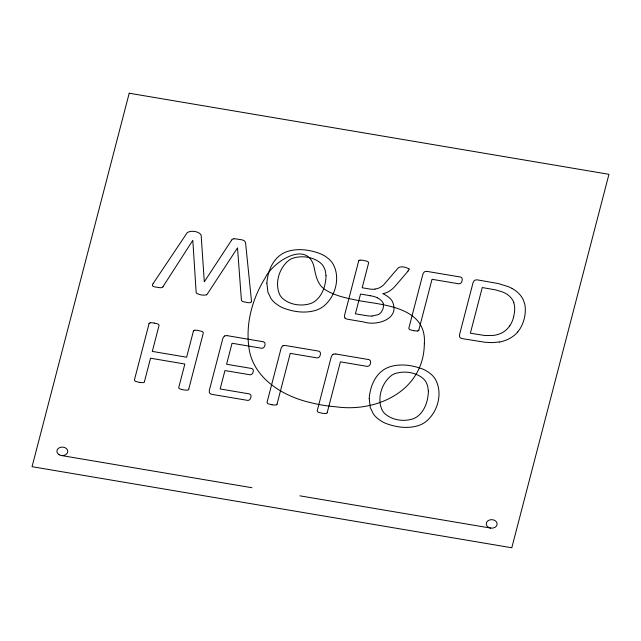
<?xml version="1.0" encoding="UTF-8"?>
<svg xmlns="http://www.w3.org/2000/svg" width="641" height="641" viewBox="0 0 641 641"><rect width="100%" height="100%" fill="white"/><g stroke="black" fill="none" stroke-linecap="round" stroke-linejoin="round"><path stroke-width="0.96" d="M251.312 301.815L250.591 302.6L249.061 302.752A17.083 13.333 1.6 0 1 247.29 302.552L242.61 301.55L241.425 300.373L237.515 247.883L207.323 294.019A4.487 3.501 1.6 0 1 206.674 294.788M513.585 317.223L514.619 311.574L514.675 307.167A32.098 25.047 1.6 0 0 514.459 305.437L513.77 302.736M149.057 323.681L134.37 380.153L135.315 381.323L139.393 382.373M144.425 381.707L150.531 358.215L184.856 364.016L178.719 387.597L179.111 388.518L180.842 389.247A15.047 11.738 1.6 0 0 182.829 389.704L183.55 389.84A12.836 10.024 1.6 0 0 187.38 390.129A1.586 1.234 1.6 0 0 188.799 389.215M193.398 331.173L186.627 357.213L152.302 351.412L159.112 325.195L158.167 324.066L154.273 323.048M188.702 389.191L203.381 332.767L202.452 331.549L198.237 330.484A12.067 9.423 1.6 0 0 194.72 330.243M277.04 404.126L290.245 353.367L317.279 357.934C320.324 358.199 321.806 352.005 319.034 351.18L285.71 345.547A4.327 3.373 1.6 0 0 283.002 345.836M358.664 261.063L344.521 315.404L344.666 317.575A2.548 1.987 1.6 0 0 345.074 318.08M327.206 412.604L340.411 361.845L367.445 366.42C370.442 366.668 371.996 360.659 369.208 359.657L335.876 354.024M418.821 330.051L432.026 279.292L459.06 283.859C462.169 284.123 463.539 277.777 460.823 277.104L427.491 271.472A4.327 3.373 1.6 0 0 424.783 271.752A2.548 1.987 1.6 0 0 424.142 272.072L422.932 274.011L408.79 328.4L409.639 329.626L413.79 330.708M163.014 286.623L192.821 240.327L196.138 292.128A4.487 3.501 1.6 0 0 196.346 293.041C199.095 294.956 203.413 295.661 206.666 294.78M231.609 240.159L204.295 281.808L201.138 235.015C198.918 231.217 190.754 230.103 187.212 232.659L153.183 283.49M408.029 271.135L396.683 284.444C393.077 288.73 388.566 292.881 382.789 293.65A30.335 23.677 1.6 0 1 388.222 296.879A19.991 15.6 1.6 0 1 392.02 300.765C401.146 318.761 377.068 326.405 363.447 321.918L347.43 319.21A4.327 3.373 1.6 0 1 345.09 318.072M499.187 341.965L492.729 342.615L485.333 342.318L462.385 338.64A4.327 3.373 1.6 0 1 460.054 337.503A2.548 1.987 1.6 0 1 459.621 337.006L459.485 334.834L473.106 282.489L474.308 280.55A2.548 1.987 1.6 0 1 474.941 280.221A4.327 3.373 1.6 0 1 477.665 279.925L498.265 283.554L508.129 286.583A36.609 28.573 1.6 0 1 511.39 288.105L512.151 288.514M372.101 316.045L378.182 314.651A8.71 6.795 1.6 0 0 379.632 313.737A11.859 9.254 1.6 0 0 381.579 311.678L382.877 309.082A18.805 14.679 1.6 0 0 383.19 307.976A14.326 11.177 1.6 0 0 383.278 304.146M272.008 404.783L267.858 403.702L267.001 402.516L281.151 348.087L282.361 346.148A2.548 1.987 1.6 0 1 282.993 345.82M370.33 295.709L360.538 294.059L355.394 313.834L367.413 315.797A22.419 17.491 1.6 0 0 372.101 316.077M227.443 335.7L263.627 341.813C266.56 342.727 264.765 348.608 261.937 348.295L232.05 343.247L226.585 364.248L251.873 368.519C254.814 369.32 252.931 375.097 250.23 374.825L224.943 370.554L220.151 388.967L249.637 393.951C252.482 394.88 250.687 400.561 248.003 400.449L212.171 394.391A4.327 3.373 1.6 0 1 209.831 393.254A2.548 1.987 1.6 0 1 209.407 392.757L209.27 390.585L222.884 338.24L224.094 336.301A2.548 1.987 1.6 0 1 224.727 335.972M61.256 455.503L251.953 487.729M299.924 495.838L490.621 528.072M408.934 268.9C406.41 267.425 400.857 265.47 398.053 268.082L383.807 284.708A18.397 14.358 1.6 0 1 379.817 287.593A13.181 10.288 1.6 0 1 374.969 289.083M144.513 381.732A1.586 1.234 1.6 0 1 143.095 382.613A12.644 9.871 1.6 0 1 139.409 382.324M148.928 323.649A1.643 1.282 1.6 0 1 150.459 322.768M150.459 322.744A13.173 10.28 1.6 0 1 154.257 323.104M193.302 331.149A1.586 1.234 1.6 0 1 194.72 330.267M224.735 335.98A4.327 3.373 1.6 0 1 227.443 335.676M277.136 404.142A1.586 1.234 1.6 0 1 275.71 405.032A12.644 9.871 1.6 0 1 272.024 404.735M327.303 412.628A1.586 1.234 1.6 0 1 325.884 413.509A12.644 9.871 1.6 0 1 322.191 413.221L318.096 412.219L317.167 411.001L331.325 356.572L332.527 354.625A2.548 1.987 1.6 0 1 333.16 354.297M333.168 354.313A4.327 3.373 1.6 0 1 335.884 354M251.344 301.743A12.748 9.952 1.6 0 0 251.424 300.317L245.543 242.514C244.413 239.109 239.534 239.822 236.713 238.997A12.86 10.04 1.6 0 0 233.893 238.837M163.006 286.615A4.191 3.269 1.6 0 1 162.494 287.392L160.546 287.785L155.202 286.976A19.743 15.408 1.6 0 1 154.104 286.727L152.614 286.046L152.382 285.061A11.826 9.23 1.6 0 1 153.207 283.506M231.585 240.151A3.205 2.508 1.6 0 1 233.861 238.74M409.182 268.94A5.593 4.359 1.6 0 1 407.884 271.039M358.567 261.047A1.586 1.234 1.6 0 1 359.986 260.158M359.986 260.134A12.644 9.871 1.6 0 1 363.679 260.454L367.597 261.384L368.711 262.586L362.181 287.753L368.879 288.883A16.017 12.499 1.6 0 0 374.985 289.147M370.322 295.765A22.347 17.443 1.6 0 1 377.357 297.712M377.261 297.857A12.363 9.647 1.6 0 1 383.51 304.098M418.918 330.067A1.586 1.234 1.6 0 1 417.499 330.956M417.499 330.98A12.644 9.871 1.6 0 1 413.806 330.66M517.64 331.998A38.909 30.367 1.6 0 0 520.724 327.599C524.146 321.421 525.788 314.186 525.211 307.143A39.582 30.888 1.6 0 0 524.707 304.082L523.28 299.86A29.734 23.204 1.6 0 0 512.143 288.522M517.672 332.014A30.952 24.158 1.6 0 1 499.235 342.11M513.545 317.223A42.242 32.971 1.6 0 1 509.803 325.852M509.723 325.82A25.239 19.695 1.6 0 1 503.201 332.166A22.667 17.692 1.6 0 1 493.754 335.395L485.213 335.555L470.366 333.216L482.256 287.545L496.014 289.964L503.193 292.208A21.441 16.738 1.6 0 1 513.874 302.712M326.029 275.678C325.804 285.165 322.663 295.621 314.691 301.43A18.325 14.302 1.6 0 1 310.693 303.505C301.462 306.51 290.157 305.02 282.713 298.546A20.696 16.153 1.6 0 1 280.029 295.277C274.148 283.53 279.236 267.241 289.684 259.717A17.908 13.974 1.6 0 1 292.729 258.243C302.023 255.262 313.393 256.817 320.901 263.283A19.999 15.608 1.6 0 1 323.577 266.6L325.243 270.398L326.029 275.678M428.388 391.018C428.164 400.505 425.023 410.961 417.051 416.77A18.325 14.302 1.6 0 1 413.052 418.845C403.822 421.85 392.516 420.36 385.073 413.886A20.696 16.153 1.6 0 1 382.389 410.617C376.507 398.87 381.587 382.581 392.044 375.057A17.908 13.974 1.6 0 1 395.08 373.583C404.383 370.602 415.753 372.157 423.26 378.623A19.999 15.608 1.6 0 1 425.936 381.94L427.603 385.738L428.388 391.018M266.864 283.162L267.906 292.152L270.991 298.546A28.364 22.131 1.6 0 0 274.925 302.889L278.739 305.661A31.521 24.598 1.6 0 0 283.298 308.009C293.586 311.951 305.324 313.617 316.005 310.26A26.041 20.328 1.6 0 0 321.486 307.744C335.211 298.698 341.324 277.569 332.583 263.219A27.94 21.802 1.6 0 0 328.681 258.852L326.229 256.945A31.361 24.478 1.6 0 0 320.316 253.716C309.956 249.766 298.129 248.067 287.384 251.472A25.504 19.903 1.6 0 0 281.936 254.02C272.113 260.134 267.65 272.072 266.864 283.162M369.224 398.502L370.258 407.5L373.342 413.894A28.364 22.131 1.6 0 0 377.285 418.228L381.099 421.001A31.521 24.598 1.6 0 0 385.658 423.348C395.938 427.291 407.684 428.957 418.365 425.6A26.041 20.328 1.6 0 0 423.845 423.084C437.571 414.046 443.676 392.909 434.943 378.559A27.94 21.802 1.6 0 0 431.04 374.192L428.581 372.285A31.361 24.478 1.6 0 0 422.675 369.064C412.315 365.106 400.489 363.407 389.744 366.82A25.504 19.903 1.6 0 0 384.296 369.36C374.472 375.474 370.009 387.412 369.224 398.502M424.334 343.768C423.893 390.177 377.629 412.7 336.036 406.803A121.237 94.62 1.6 0 1 310.284 402.548C282.072 396.074 251.825 377.325 248.708 345.9C245.824 322.207 252.706 297.945 265.222 277.857C272.241 262.562 306.783 239.325 313.946 266.472C315.636 275.085 317.359 285.069 325.612 289.948C336.509 296.655 349.425 298.706 361.772 301.174C387.012 305.196 426.954 308.682 424.334 343.768M129.21 93.225L32.05 466.688L511.79 547.775L608.95 174.312L129.21 93.225M488.474 527.311A5.457 4.263 1.6 0 0 497.128 524.434A5.457 4.263 1.6 0 0 489.516 519.979A5.457 4.263 1.6 0 0 488.474 527.311M59.108 454.733A5.457 4.263 1.6 0 0 67.762 451.865A5.457 4.263 1.6 0 0 60.142 447.41A5.457 4.263 1.6 0 0 59.108 454.733"/></g></svg>
